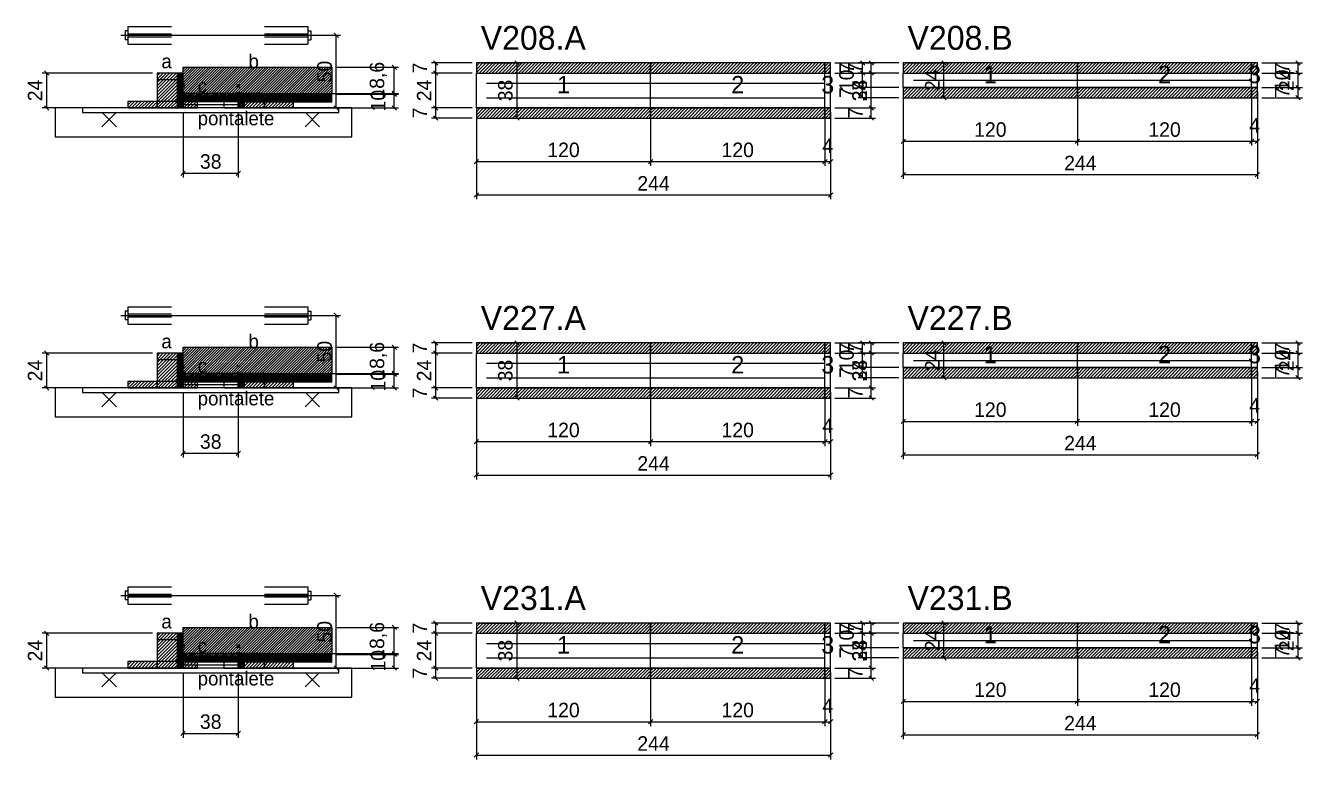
# Model space of a CAD drawing. Extents: x -10500 to 3070, y -6649 to 1250.
# Drawn here: x -69 to 811, y -4333 to -3827 of the extents above; entities that cross this region are included whole.
import ezdxf
from ezdxf.enums import TextEntityAlignment as Align

# ---------------------------------------------------------------- set-up
doc = ezdxf.new("R2010")
doc.units = 0
for name, color, linetype in [('5', 5, 'Continuous'), ('barrote', 126, 'Continuous'), ('CONCRETO', 251, 'Continuous'), ('COTA', 241, 'Continuous'), ('detalhes', 7, 'Continuous'), ('ESTRUTURACAO', 7, 'Continuous'), ('Hachura', 251, 'Continuous'), ('Madeira', 126, 'Continuous'), ('NOMENCLATURA', 7, 'Continuous'), ('Painéis', 200, 'Continuous'), ('presilha', 224, 'Continuous'), ('SARR_2.2x7', 40, 'Continuous'), ('SCO-___-LAJ', 224, 'Continuous'), ('TENSOR', 224, 'Continuous')]:
    doc.layers.add(name, color=color, linetype=linetype)
doc.dimstyles.new('PAINEL', dxfattribs={"dimtxt": 10, "dimasz": 3, "dimexe": 3, "dimexo": 3, "dimgap": 3, "dimtad": 1, "dimblk": 'OBLIQUE', "dimblk1": 'OBLIQUE', "dimcen": 2.5, "dimclrd": 4, "dimclre": 4, "dimclrt": 240, "dimazin": 3, "dimtfac": 1, "dimtmove": 0, "dimatfit": 3})

# ---------------------------------------------------------------- blocks, each defined once
blk = doc.blocks.new('PAR_ESQ')
for p, q in [((-1, -1), (1, 1)), ((-1, 1), (1, -1))]:
    blk.add_line(p, q)
blk = doc.blocks.new('PAR_FUNDO_ESQ')
for p, q in [((-1, -1), (1, 1)), ((-1, 1), (1, -1))]:
    blk.add_line(p, q)
blk = doc.blocks.new('PAR_FUNDO_DIR')
for p, q in [((-1, -1), (1, 1)), ((-1, 1), (1, -1))]:
    blk.add_line(p, q)
blk = doc.blocks.new('par_int_esq')
for p, q in [((-1, -1), (1, 1)), ((-1, 1), (1, -1))]:
    blk.add_line(p, q)
blk = doc.blocks.new('par_int_dir')
for p, q in [((-1, -1), (1, 1)), ((-1, 1), (1, -1))]:
    blk.add_line(p, q)
blk = doc.blocks.new('_OBLIQUE')
at = {"color": 0, "linetype": 'BYBLOCK'}
blk.add_line((-0.5, -0.5), (0.5, 0.5), dxfattribs=at)

msp = doc.modelspace()

# ---------------------------------------------------------------- hatches: boundary and pattern name
at = {"layer": 'COTA'}
h = msp.add_hatch(dxfattribs=at)
h.set_pattern_fill('ANSI31', scale=0.4)
h.paths.add_polyline_path([(40, -3876), (40, -3856), (142.43, -3856), (142.43, -3874.6), (78, -3874.6), (78, -3876)])
h = msp.add_hatch(dxfattribs=at)
h.set_pattern_fill('ANSI31', scale=0.5)
h.paths.add_polyline_path([(242, -3860), (362, -3860), (362, -3853), (242, -3853)])
h = msp.add_hatch(dxfattribs=at)
h.set_pattern_fill('ANSI31', scale=0.5)
h.paths.add_polyline_path([(362, -3860), (482, -3860), (482, -3853), (362, -3853)])
h = msp.add_hatch(dxfattribs=at)
h.set_pattern_fill('ANSI31', scale=0.5)
h.paths.add_polyline_path([(482, -3860), (486, -3860), (486, -3853), (482, -3853)])
h = msp.add_hatch(dxfattribs=at)
h.set_pattern_fill('ANSI31', scale=0.5)
h.paths.add_polyline_path([(536, -3860), (656, -3860), (656, -3853), (536, -3853)])
h = msp.add_hatch(dxfattribs=at)
h.set_pattern_fill('ANSI31', scale=0.5)
h.paths.add_polyline_path([(656, -3860), (776, -3860), (776, -3853), (656, -3853)])
h = msp.add_hatch(dxfattribs=at)
h.set_pattern_fill('ANSI31', scale=0.5)
h.paths.add_polyline_path([(776, -3860), (780, -3860), (780, -3853), (776, -3853)])
h = msp.add_hatch(dxfattribs=at)
h.set_pattern_fill('ANSI31', scale=0.5)
h.paths.add_polyline_path([(536, -3877), (656, -3877), (656, -3870), (536, -3870)])
h = msp.add_hatch(dxfattribs=at)
h.set_pattern_fill('ANSI31', scale=0.5)
h.paths.add_polyline_path([(656, -3877), (776, -3877), (776, -3870), (656, -3870)])
h = msp.add_hatch(dxfattribs=at)
h.set_pattern_fill('ANSI31', scale=0.5)
h.paths.add_polyline_path([(776, -3877), (780, -3877), (780, -3870), (776, -3870)])
h = msp.add_hatch(dxfattribs=at)
h.set_pattern_fill('ANSI31', scale=0.5)
h.paths.add_polyline_path([(242, -3891), (362, -3891), (362, -3884), (242, -3884)])
h = msp.add_hatch(dxfattribs=at)
h.set_pattern_fill('ANSI31', scale=0.5)
h.paths.add_polyline_path([(362, -3891), (482, -3891), (482, -3884), (362, -3884)])
h = msp.add_hatch(dxfattribs=at)
h.set_pattern_fill('ANSI31', scale=0.5)
h.paths.add_polyline_path([(482, -3891), (486, -3891), (486, -3884), (482, -3884)])
h = msp.add_hatch(dxfattribs=at)
h.set_pattern_fill('ANSI31', scale=0.4)
h.paths.add_polyline_path([(40, -4069), (40, -4049), (142.43, -4049), (142.43, -4067.6), (78, -4067.6), (78, -4069)])
h = msp.add_hatch(dxfattribs=at)
h.set_pattern_fill('ANSI31', scale=0.5)
h.paths.add_polyline_path([(242, -4053), (362, -4053), (362, -4046), (242, -4046)])
h = msp.add_hatch(dxfattribs=at)
h.set_pattern_fill('ANSI31', scale=0.5)
h.paths.add_polyline_path([(362, -4053), (482, -4053), (482, -4046), (362, -4046)])
h = msp.add_hatch(dxfattribs=at)
h.set_pattern_fill('ANSI31', scale=0.5)
h.paths.add_polyline_path([(482, -4053), (486, -4053), (486, -4046), (482, -4046)])
h = msp.add_hatch(dxfattribs=at)
h.set_pattern_fill('ANSI31', scale=0.5)
h.paths.add_polyline_path([(536, -4053), (656, -4053), (656, -4046), (536, -4046)])
h = msp.add_hatch(dxfattribs=at)
h.set_pattern_fill('ANSI31', scale=0.5)
h.paths.add_polyline_path([(656, -4053), (776, -4053), (776, -4046), (656, -4046)])
h = msp.add_hatch(dxfattribs=at)
h.set_pattern_fill('ANSI31', scale=0.5)
h.paths.add_polyline_path([(776, -4053), (780, -4053), (780, -4046), (776, -4046)])
h = msp.add_hatch(dxfattribs=at)
h.set_pattern_fill('ANSI31', scale=0.5)
h.paths.add_polyline_path([(536, -4070), (656, -4070), (656, -4063), (536, -4063)])
h = msp.add_hatch(dxfattribs=at)
h.set_pattern_fill('ANSI31', scale=0.5)
h.paths.add_polyline_path([(656, -4070), (776, -4070), (776, -4063), (656, -4063)])
h = msp.add_hatch(dxfattribs=at)
h.set_pattern_fill('ANSI31', scale=0.5)
h.paths.add_polyline_path([(776, -4070), (780, -4070), (780, -4063), (776, -4063)])
h = msp.add_hatch(dxfattribs=at)
h.set_pattern_fill('ANSI31', scale=0.5)
h.paths.add_polyline_path([(242, -4084), (362, -4084), (362, -4077), (242, -4077)])
h = msp.add_hatch(dxfattribs=at)
h.set_pattern_fill('ANSI31', scale=0.5)
h.paths.add_polyline_path([(362, -4084), (482, -4084), (482, -4077), (362, -4077)])
h = msp.add_hatch(dxfattribs=at)
h.set_pattern_fill('ANSI31', scale=0.5)
h.paths.add_polyline_path([(482, -4084), (486, -4084), (486, -4077), (482, -4077)])
h = msp.add_hatch(dxfattribs=at)
h.set_pattern_fill('ANSI31', scale=0.5)
h.paths.add_polyline_path([(242, -4246), (362, -4246), (362, -4239), (242, -4239)])
h = msp.add_hatch(dxfattribs=at)
h.set_pattern_fill('ANSI31', scale=0.5)
h.paths.add_polyline_path([(362, -4246), (482, -4246), (482, -4239), (362, -4239)])
h = msp.add_hatch(dxfattribs=at)
h.set_pattern_fill('ANSI31', scale=0.5)
h.paths.add_polyline_path([(482, -4246), (486, -4246), (486, -4239), (482, -4239)])
h = msp.add_hatch(dxfattribs=at)
h.set_pattern_fill('ANSI31', scale=0.5)
h.paths.add_polyline_path([(536, -4246), (656, -4246), (656, -4239), (536, -4239)])
h = msp.add_hatch(dxfattribs=at)
h.set_pattern_fill('ANSI31', scale=0.5)
h.paths.add_polyline_path([(656, -4246), (776, -4246), (776, -4239), (656, -4239)])
h = msp.add_hatch(dxfattribs=at)
h.set_pattern_fill('ANSI31', scale=0.5)
h.paths.add_polyline_path([(776, -4246), (780, -4246), (780, -4239), (776, -4239)])
h = msp.add_hatch(dxfattribs=at)
h.set_pattern_fill('ANSI31', scale=0.4)
h.paths.add_polyline_path([(40, -4262), (40, -4242), (142.43, -4242), (142.43, -4260.6), (78, -4260.6), (78, -4262)])
h = msp.add_hatch(dxfattribs=at)
h.set_pattern_fill('ANSI31', scale=0.5)
h.paths.add_polyline_path([(536, -4263), (656, -4263), (656, -4256), (536, -4256)])
h = msp.add_hatch(dxfattribs=at)
h.set_pattern_fill('ANSI31', scale=0.5)
h.paths.add_polyline_path([(656, -4263), (776, -4263), (776, -4256), (656, -4256)])
h = msp.add_hatch(dxfattribs=at)
h.set_pattern_fill('ANSI31', scale=0.5)
h.paths.add_polyline_path([(776, -4263), (780, -4263), (780, -4256), (776, -4256)])
h = msp.add_hatch(dxfattribs=at)
h.set_pattern_fill('ANSI31', scale=0.5)
h.paths.add_polyline_path([(242, -4277), (362, -4277), (362, -4270), (242, -4270)])
h = msp.add_hatch(dxfattribs=at)
h.set_pattern_fill('ANSI31', scale=0.5)
h.paths.add_polyline_path([(362, -4277), (482, -4277), (482, -4270), (362, -4270)])
h = msp.add_hatch(dxfattribs=at)
h.set_pattern_fill('ANSI31', scale=0.5)
h.paths.add_polyline_path([(482, -4277), (486, -4277), (486, -4270), (482, -4270)])
at = {"layer": 'Hachura'}
h = msp.add_hatch(dxfattribs=at)
h.set_pattern_fill('ANSI31', scale=0.5)
h.paths.add_polyline_path([(22, -3884), (36, -3884), (36, -3860), (22, -3860)])
h = msp.add_hatch(dxfattribs=at)
h.set_pattern_fill('ANSI31', scale=0.5)
h.paths.add_polyline_path([(22, -3864.4), (36, -3864.4), (36, -3860), (22, -3860)])
h = msp.add_hatch(dxfattribs=at)
h.set_pattern_fill('SOLID')
h.paths.add_polyline_path([(36, -3884), (40, -3884), (40, -3860), (36, -3860)])
h = msp.add_hatch(dxfattribs=at)
h.set_pattern_fill('SOLID')
h.paths.add_polyline_path([(40, -3879.6), (78, -3879.6), (78, -3876), (40, -3876)])
h = msp.add_hatch(dxfattribs=at)
h.set_pattern_fill('SOLID')
h.paths.add_polyline_path([(78, -3884), (82, -3884), (82, -3874), (78, -3874)])
h = msp.add_hatch(dxfattribs=at)
h.set_pattern_fill('SOLID')
h.paths.add_polyline_path([(78, -3874), (142.43, -3874), (142.43, -3880), (78, -3880)])
h = msp.add_hatch(dxfattribs=at)
h.set_pattern_fill('ANSI31', scale=0.5)
h.paths.add_polyline_path([(82, -3884), (96, -3884), (96, -3874), (82, -3874)])
h = msp.add_hatch(dxfattribs=at)
h.set_pattern_fill('ANSI31', scale=0.5)
h.paths.add_polyline_path([(82, -3878.4), (96, -3878.4), (96, -3874), (82, -3874)])
h = msp.add_hatch(dxfattribs=at)
h.set_pattern_fill('ANSI31', scale=0.5)
h.paths.add_polyline_path([(2, -3884), (22, -3884), (22, -3879.6), (2, -3879.6)])
h = msp.add_hatch(dxfattribs=at)
h.set_pattern_fill('ANSI31', scale=0.5)
h.paths.add_polyline_path([(40, -3884), (50, -3884), (50, -3879.6), (40, -3879.6)])
h = msp.add_hatch(dxfattribs=at)
h.set_pattern_fill('ANSI31', scale=0.5)
h.paths.add_polyline_path([(96, -3884), (116, -3884), (116, -3879.6), (96, -3879.6)])
h = msp.add_hatch(dxfattribs=at)
h.set_pattern_fill('ANSI31', scale=0.5)
h.paths.add_polyline_path([(22, -4077), (36, -4077), (36, -4053), (22, -4053)])
h = msp.add_hatch(dxfattribs=at)
h.set_pattern_fill('ANSI31', scale=0.5)
h.paths.add_polyline_path([(22, -4057.4), (36, -4057.4), (36, -4053), (22, -4053)])
h = msp.add_hatch(dxfattribs=at)
h.set_pattern_fill('SOLID')
h.paths.add_polyline_path([(36, -4077), (40, -4077), (40, -4053), (36, -4053)])
h = msp.add_hatch(dxfattribs=at)
h.set_pattern_fill('SOLID')
h.paths.add_polyline_path([(40, -4072.6), (78, -4072.6), (78, -4069), (40, -4069)])
h = msp.add_hatch(dxfattribs=at)
h.set_pattern_fill('SOLID')
h.paths.add_polyline_path([(78, -4077), (82, -4077), (82, -4067), (78, -4067)])
h = msp.add_hatch(dxfattribs=at)
h.set_pattern_fill('SOLID')
h.paths.add_polyline_path([(78, -4067), (142.43, -4067), (142.43, -4073), (78, -4073)])
h = msp.add_hatch(dxfattribs=at)
h.set_pattern_fill('ANSI31', scale=0.5)
h.paths.add_polyline_path([(82, -4077), (96, -4077), (96, -4067), (82, -4067)])
h = msp.add_hatch(dxfattribs=at)
h.set_pattern_fill('ANSI31', scale=0.5)
h.paths.add_polyline_path([(82, -4071.4), (96, -4071.4), (96, -4067), (82, -4067)])
h = msp.add_hatch(dxfattribs=at)
h.set_pattern_fill('ANSI31', scale=0.5)
h.paths.add_polyline_path([(2, -4077), (22, -4077), (22, -4072.6), (2, -4072.6)])
h = msp.add_hatch(dxfattribs=at)
h.set_pattern_fill('ANSI31', scale=0.5)
h.paths.add_polyline_path([(40, -4077), (50, -4077), (50, -4072.6), (40, -4072.6)])
h = msp.add_hatch(dxfattribs=at)
h.set_pattern_fill('ANSI31', scale=0.5)
h.paths.add_polyline_path([(96, -4077), (116, -4077), (116, -4072.6), (96, -4072.6)])
h = msp.add_hatch(dxfattribs=at)
h.set_pattern_fill('ANSI31', scale=0.5)
h.paths.add_polyline_path([(22, -4270), (36, -4270), (36, -4246), (22, -4246)])
h = msp.add_hatch(dxfattribs=at)
h.set_pattern_fill('ANSI31', scale=0.5)
h.paths.add_polyline_path([(22, -4250.4), (36, -4250.4), (36, -4246), (22, -4246)])
h = msp.add_hatch(dxfattribs=at)
h.set_pattern_fill('SOLID')
h.paths.add_polyline_path([(36, -4270), (40, -4270), (40, -4246), (36, -4246)])
h = msp.add_hatch(dxfattribs=at)
h.set_pattern_fill('ANSI31', scale=0.5)
h.paths.add_polyline_path([(2, -4270), (22, -4270), (22, -4265.6), (2, -4265.6)])
h = msp.add_hatch(dxfattribs=at)
h.set_pattern_fill('SOLID')
h.paths.add_polyline_path([(40, -4265.6), (78, -4265.6), (78, -4262), (40, -4262)])
h = msp.add_hatch(dxfattribs=at)
h.set_pattern_fill('ANSI31', scale=0.5)
h.paths.add_polyline_path([(40, -4270), (50, -4270), (50, -4265.6), (40, -4265.6)])
h = msp.add_hatch(dxfattribs=at)
h.set_pattern_fill('SOLID')
h.paths.add_polyline_path([(78, -4270), (82, -4270), (82, -4260), (78, -4260)])
h = msp.add_hatch(dxfattribs=at)
h.set_pattern_fill('SOLID')
h.paths.add_polyline_path([(78, -4260), (142.43, -4260), (142.43, -4266), (78, -4266)])
h = msp.add_hatch(dxfattribs=at)
h.set_pattern_fill('ANSI31', scale=0.5)
h.paths.add_polyline_path([(82, -4270), (96, -4270), (96, -4260), (82, -4260)])
h = msp.add_hatch(dxfattribs=at)
h.set_pattern_fill('ANSI31', scale=0.5)
h.paths.add_polyline_path([(82, -4264.4), (96, -4264.4), (96, -4260), (82, -4260)])
h = msp.add_hatch(dxfattribs=at)
h.set_pattern_fill('ANSI31', scale=0.5)
h.paths.add_polyline_path([(96, -4270), (116, -4270), (116, -4265.6), (96, -4265.6)])
at = {"layer": 'HACHURACONCRETO'}
h = msp.add_hatch(dxfattribs=at)
h.set_pattern_fill('ANSI31', scale=0.3)
h.paths.add_polyline_path([(40, -3879.6), (78, -3879.6), (78, -3874), (40, -3874)])
h = msp.add_hatch(dxfattribs=at)
h.set_pattern_fill('ANSI31', scale=0.3)
h.paths.add_polyline_path([(40, -4072.6), (78, -4072.6), (78, -4067), (40, -4067)])
h = msp.add_hatch(dxfattribs=at)
h.set_pattern_fill('ANSI31', scale=0.3)
h.paths.add_polyline_path([(40, -4265.6), (78, -4265.6), (78, -4260), (40, -4260)])

# ---------------------------------------------------------------- linework, layer by layer
for p, q in [((0, -3831), (0, -3837)), ((2, -3831), (0, -3831)), ((2, -3828), (32, -3828)), ((2, -3828), (2, -3840)), ((2, -3833), (32, -3833)), ((96, -3828), (126, -3828)), ((96, -3833), (126, -3833)), ((126, -3828), (126, -3840)), ((126, -3831), (128, -3831)), ((128, -3831), (128, -3837)), ((2, -3837), (0, -3837)), ((2, -3835), (32, -3835)), ((2, -3840), (32, -3840)), ((96, -3835), (126, -3835)), ((96, -3840), (126, -3840)), ((126, -3837), (128, -3837)), ((0, -4024), (0, -4030)), ((2, -4024), (0, -4024)), ((2, -4021), (32, -4021)), ((2, -4021), (2, -4033)), ((2, -4026), (32, -4026)), ((2, -4028), (32, -4028)), ((96, -4021), (126, -4021)), ((96, -4026), (126, -4026)), ((96, -4028), (126, -4028)), ((126, -4021), (126, -4033)), ((126, -4024), (128, -4024)), ((128, -4024), (128, -4030)), ((2, -4030), (0, -4030)), ((2, -4033), (32, -4033)), ((96, -4033), (126, -4033)), ((126, -4030), (128, -4030)), ((0, -4217), (0, -4223)), ((2, -4217), (0, -4217)), ((2, -4214), (32, -4214)), ((2, -4214), (2, -4226)), ((2, -4219), (32, -4219)), ((2, -4221), (32, -4221)), ((96, -4214), (126, -4214)), ((96, -4219), (126, -4219)), ((96, -4221), (126, -4221)), ((126, -4214), (126, -4226)), ((126, -4217), (128, -4217)), ((128, -4217), (128, -4223)), ((2, -4223), (0, -4223)), ((2, -4226), (32, -4226)), ((96, -4226), (126, -4226)), ((126, -4223), (128, -4223))]:
    msp.add_line(p, q)
at = {"layer": 'BARRA_ANCORAGEM'}
for p, q in [((40, -3876.3), (78, -3876.3)), ((40, -3878.3), (40, -3876.3)), ((40, -3878.3), (78, -3878.3)), ((78, -3878.3), (78, -3876.3)), ((40, -3879.7), (78, -3879.7)), ((40, -3881.7), (40, -3879.7)), ((40, -3881.7), (78, -3881.7)), ((78, -3881.7), (78, -3879.7)), ((40, -4069.3), (78, -4069.3)), ((40, -4071.3), (40, -4069.3)), ((40, -4071.3), (78, -4071.3)), ((78, -4071.3), (78, -4069.3)), ((40, -4072.7), (78, -4072.7)), ((40, -4074.7), (40, -4072.7)), ((40, -4074.7), (78, -4074.7)), ((78, -4074.7), (78, -4072.7)), ((40, -4262.3), (78, -4262.3)), ((40, -4264.3), (40, -4262.3)), ((40, -4264.3), (78, -4264.3)), ((40, -4265.7), (78, -4265.7)), ((40, -4267.7), (40, -4265.7)), ((78, -4264.3), (78, -4262.3)), ((78, -4267.7), (78, -4265.7)), ((40, -4267.7), (78, -4267.7))]:
    msp.add_line(p, q, dxfattribs=at)
at = {"layer": 'barrote'}
for points in [[(-48.215, -3904), (156.215, -3904), (156.215, -3884), (-48.215, -3884)], [(-48.215, -4097), (156.215, -4097), (156.215, -4077), (-48.215, -4077)], [(-48.215, -4290), (156.215, -4290), (156.215, -4270), (-48.215, -4270)]]:
    msp.add_lwpolyline(points, close=True, dxfattribs=at)
at = {"layer": 'CONCRETO'}
for points in [[(40, -3876), (40, -3856), (142.43, -3856), (142.43, -3874.6), (78, -3874.6), (78, -3876)], [(40, -4069), (40, -4049), (142.43, -4049), (142.43, -4067.6), (78, -4067.6), (78, -4069)], [(40, -4262), (40, -4242), (142.43, -4242), (142.43, -4260.6), (78, -4260.6), (78, -4262)]]:
    msp.add_lwpolyline(points, close=True, dxfattribs=at)
at = {"layer": 'HACHURACONCRETO'}
for points in [[(40, -3879.6), (78, -3879.6), (78, -3874), (40, -3874)], [(40, -4072.6), (78, -4072.6), (78, -4067), (40, -4067)], [(40, -4265.6), (78, -4265.6), (78, -4260), (40, -4260)]]:
    msp.add_lwpolyline(points, close=True, dxfattribs=at)
at = {"layer": 'Madeira'}
for points in [[(22, -3884), (36, -3884), (36, -3860), (22, -3860)], [(22, -3864.4), (36, -3864.4), (36, -3860), (22, -3860)], [(82, -3884), (96, -3884), (96, -3874), (82, -3874)], [(82, -3878.4), (96, -3878.4), (96, -3874), (82, -3874)], [(2, -3884), (22, -3884), (22, -3879.6), (2, -3879.6)], [(22, -3884), (36, -3884), (36, -3879.6), (22, -3879.6)], [(40, -3884), (50, -3884), (50, -3879.6), (40, -3879.6)], [(68, -3884), (78, -3884), (78, -3879.6), (68, -3879.6)], [(96, -3884), (116, -3884), (116, -3879.6), (96, -3879.6)], [(22, -4077), (36, -4077), (36, -4053), (22, -4053)], [(22, -4057.4), (36, -4057.4), (36, -4053), (22, -4053)], [(82, -4077), (96, -4077), (96, -4067), (82, -4067)], [(82, -4071.4), (96, -4071.4), (96, -4067), (82, -4067)], [(2, -4077), (22, -4077), (22, -4072.6), (2, -4072.6)], [(22, -4077), (36, -4077), (36, -4072.6), (22, -4072.6)], [(40, -4077), (50, -4077), (50, -4072.6), (40, -4072.6)], [(68, -4077), (78, -4077), (78, -4072.6), (68, -4072.6)], [(96, -4077), (116, -4077), (116, -4072.6), (96, -4072.6)], [(22, -4270), (36, -4270), (36, -4246), (22, -4246)], [(22, -4250.4), (36, -4250.4), (36, -4246), (22, -4246)], [(2, -4270), (22, -4270), (22, -4265.6), (2, -4265.6)], [(22, -4270), (36, -4270), (36, -4265.6), (22, -4265.6)], [(40, -4270), (50, -4270), (50, -4265.6), (40, -4265.6)], [(68, -4270), (78, -4270), (78, -4265.6), (68, -4265.6)], [(82, -4270), (96, -4270), (96, -4260), (82, -4260)], [(82, -4264.4), (96, -4264.4), (96, -4260), (82, -4260)], [(96, -4270), (116, -4270), (116, -4265.6), (96, -4265.6)]]:
    msp.add_lwpolyline(points, close=True, dxfattribs=at)
at = {"layer": 'Painéis'}
for p, q in [((242, -3860), (362, -3860)), ((242, -3884), (242, -3860)), ((362, -3884), (362, -3860)), ((362, -3884), (362, -3860)), ((362, -3860), (482, -3860)), ((362, -3884), (362, -3860)), ((482, -3884), (482, -3860)), ((482, -3884), (482, -3860)), ((482, -3860), (486, -3860)), ((482, -3884), (482, -3860)), ((486, -3884), (486, -3860)), ((536, -3860), (656, -3860)), ((536, -3870), (536, -3860)), ((656, -3870), (656, -3860)), ((656, -3870), (656, -3860)), ((656, -3860), (776, -3860)), ((656, -3870), (656, -3860)), ((776, -3870), (776, -3860)), ((776, -3870), (776, -3860)), ((776, -3860), (780, -3860)), ((776, -3870), (776, -3860)), ((780, -3870), (780, -3860)), ((536, -3870), (656, -3870)), ((656, -3870), (776, -3870)), ((776, -3870), (780, -3870)), ((242, -3884), (362, -3884)), ((362, -3884), (482, -3884)), ((482, -3884), (486, -3884)), ((242, -4053), (362, -4053)), ((242, -4077), (242, -4053)), ((362, -4077), (362, -4053)), ((362, -4077), (362, -4053)), ((362, -4053), (482, -4053)), ((362, -4077), (362, -4053)), ((482, -4077), (482, -4053)), ((482, -4077), (482, -4053)), ((482, -4053), (486, -4053)), ((482, -4077), (482, -4053)), ((486, -4077), (486, -4053)), ((536, -4053), (656, -4053)), ((536, -4063), (536, -4053)), ((656, -4063), (656, -4053)), ((656, -4063), (656, -4053)), ((656, -4053), (776, -4053)), ((656, -4063), (656, -4053)), ((776, -4063), (776, -4053)), ((776, -4063), (776, -4053)), ((776, -4053), (780, -4053)), ((776, -4063), (776, -4053)), ((780, -4063), (780, -4053)), ((536, -4063), (656, -4063)), ((656, -4063), (776, -4063)), ((776, -4063), (780, -4063)), ((242, -4077), (362, -4077)), ((362, -4077), (482, -4077)), ((482, -4077), (486, -4077)), ((242, -4246), (362, -4246)), ((242, -4270), (242, -4246)), ((362, -4270), (362, -4246)), ((362, -4270), (362, -4246)), ((362, -4246), (482, -4246)), ((362, -4270), (362, -4246)), ((482, -4270), (482, -4246)), ((482, -4270), (482, -4246)), ((482, -4246), (486, -4246)), ((482, -4270), (482, -4246)), ((486, -4270), (486, -4246)), ((536, -4246), (656, -4246)), ((536, -4256), (536, -4246)), ((656, -4256), (656, -4246)), ((656, -4256), (656, -4246)), ((656, -4246), (776, -4246)), ((656, -4256), (656, -4246)), ((776, -4256), (776, -4246)), ((776, -4256), (776, -4246)), ((776, -4246), (780, -4246)), ((776, -4256), (776, -4246)), ((780, -4256), (780, -4246)), ((536, -4256), (656, -4256)), ((656, -4256), (776, -4256)), ((776, -4256), (780, -4256)), ((242, -4270), (362, -4270)), ((362, -4270), (482, -4270)), ((482, -4270), (486, -4270))]:
    msp.add_line(p, q, dxfattribs=at)
for points in [[(36, -3884), (40, -3884), (40, -3860), (36, -3860)], [(40, -3879.6), (78, -3879.6), (78, -3876), (40, -3876)], [(78, -3884), (82, -3884), (82, -3874), (78, -3874)], [(78, -3874), (142.43, -3874), (142.43, -3874.6), (78, -3874.6)], [(36, -4077), (40, -4077), (40, -4053), (36, -4053)], [(40, -4072.6), (78, -4072.6), (78, -4069), (40, -4069)], [(78, -4077), (82, -4077), (82, -4067), (78, -4067)], [(78, -4067), (142.43, -4067), (142.43, -4067.6), (78, -4067.6)], [(36, -4270), (40, -4270), (40, -4246), (36, -4246)], [(40, -4265.6), (78, -4265.6), (78, -4262), (40, -4262)], [(78, -4270), (82, -4270), (82, -4260), (78, -4260)], [(78, -4260), (142.43, -4260), (142.43, -4260.6), (78, -4260.6)]]:
    msp.add_lwpolyline(points, close=True, dxfattribs=at)
at = {"layer": 'presilha'}
for p, q in [((-16, -3897), (-6, -3887)), ((-16, -3887), (-6, -3897)), ((124, -3897), (134, -3887)), ((124, -3887), (134, -3897)), ((-16, -4090), (-6, -4080)), ((-16, -4080), (-6, -4090)), ((124, -4090), (134, -4080)), ((124, -4080), (134, -4090)), ((-16, -4283), (-6, -4273)), ((-16, -4273), (-6, -4283)), ((124, -4283), (134, -4273)), ((124, -4273), (134, -4283))]:
    msp.add_line(p, q, dxfattribs=at)
at = {"layer": 'SARR_2.2x7'}
for points in [[(249, -3867), (362, -3867)], [(249, -3867), (362, -3867)], [(362, -3867), (482, -3867)], [(362, -3867), (482, -3867)], [(543, -3865), (656, -3865)], [(543, -3865), (656, -3865)], [(656, -3865), (776, -3865)], [(656, -3865), (776, -3865)], [(249, -3877), (362, -3877)], [(249, -3877), (362, -3877)], [(362, -3877), (482, -3877)], [(362, -3877), (482, -3877)], [(249, -4060), (362, -4060)], [(249, -4060), (362, -4060)], [(362, -4060), (482, -4060)], [(362, -4060), (482, -4060)], [(543, -4058), (656, -4058)], [(543, -4058), (656, -4058)], [(656, -4058), (776, -4058)], [(656, -4058), (776, -4058)], [(249, -4070), (362, -4070)], [(249, -4070), (362, -4070)], [(362, -4070), (482, -4070)], [(362, -4070), (482, -4070)], [(249, -4253), (362, -4253)], [(249, -4253), (362, -4253)], [(362, -4253), (482, -4253)], [(362, -4253), (482, -4253)], [(543, -4251), (656, -4251)], [(543, -4251), (656, -4251)], [(656, -4251), (776, -4251)], [(656, -4251), (776, -4251)], [(249, -4263), (362, -4263)], [(249, -4263), (362, -4263)], [(362, -4263), (482, -4263)], [(362, -4263), (482, -4263)]]:
    msp.add_lwpolyline(points, dxfattribs=at)
at = {"layer": 'SARRAFO_2_2X7'}
for p, q in [((36, -3869.2), (36, -3864.8)), ((36, -3864.8), (40, -3864.8)), ((36, -3869.2), (40, -3869.2)), ((40, -3869.2), (40, -3864.8)), ((36, -3879.2), (36, -3874.8)), ((36, -3874.8), (40, -3874.8)), ((40, -3879.2), (40, -3874.8)), ((78, -3881.2), (78, -3876.8)), ((78, -3876.8), (82, -3876.8)), ((82, -3881.2), (82, -3876.8)), ((36, -3879.2), (40, -3879.2)), ((78, -3881.2), (82, -3881.2)), ((36, -4062.2), (36, -4057.8)), ((36, -4057.8), (40, -4057.8)), ((36, -4062.2), (40, -4062.2)), ((40, -4062.2), (40, -4057.8)), ((36, -4072.2), (36, -4067.8)), ((36, -4067.8), (40, -4067.8)), ((36, -4072.2), (40, -4072.2)), ((40, -4072.2), (40, -4067.8)), ((78, -4074.2), (78, -4069.8)), ((78, -4069.8), (82, -4069.8)), ((82, -4074.2), (82, -4069.8)), ((78, -4074.2), (82, -4074.2)), ((36, -4255.2), (36, -4250.8)), ((36, -4250.8), (40, -4250.8)), ((36, -4255.2), (40, -4255.2)), ((40, -4255.2), (40, -4250.8)), ((36, -4265.2), (36, -4260.8)), ((36, -4260.8), (40, -4260.8)), ((36, -4265.2), (40, -4265.2)), ((40, -4265.2), (40, -4260.8)), ((78, -4267.2), (78, -4262.8)), ((78, -4262.8), (82, -4262.8)), ((82, -4267.2), (82, -4262.8)), ((78, -4267.2), (82, -4267.2))]:
    msp.add_line(p, q, dxfattribs=at)
at = {"layer": 'SCO-___-LAJ'}
for points in [[(242, -3860), (362, -3860), (362, -3853), (242, -3853)], [(362, -3860), (482, -3860), (482, -3853), (362, -3853)], [(482, -3860), (486, -3860), (486, -3853), (482, -3853)], [(536, -3860), (656, -3860), (656, -3853), (536, -3853)], [(656, -3860), (776, -3860), (776, -3853), (656, -3853)], [(776, -3860), (780, -3860), (780, -3853), (776, -3853)], [(536, -3877), (656, -3877), (656, -3870), (536, -3870)], [(656, -3877), (776, -3877), (776, -3870), (656, -3870)], [(776, -3877), (780, -3877), (780, -3870), (776, -3870)], [(-29.215, -3887.2), (147.215, -3887.2), (147.215, -3884), (-29.215, -3884)], [(242, -3891), (362, -3891), (362, -3884), (242, -3884)], [(362, -3891), (482, -3891), (482, -3884), (362, -3884)], [(482, -3891), (486, -3891), (486, -3884), (482, -3884)], [(242, -4053), (362, -4053), (362, -4046), (242, -4046)], [(362, -4053), (482, -4053), (482, -4046), (362, -4046)], [(482, -4053), (486, -4053), (486, -4046), (482, -4046)], [(536, -4053), (656, -4053), (656, -4046), (536, -4046)], [(656, -4053), (776, -4053), (776, -4046), (656, -4046)], [(776, -4053), (780, -4053), (780, -4046), (776, -4046)], [(536, -4070), (656, -4070), (656, -4063), (536, -4063)], [(656, -4070), (776, -4070), (776, -4063), (656, -4063)], [(776, -4070), (780, -4070), (780, -4063), (776, -4063)], [(-29.215, -4080.2), (147.215, -4080.2), (147.215, -4077), (-29.215, -4077)], [(242, -4084), (362, -4084), (362, -4077), (242, -4077)], [(362, -4084), (482, -4084), (482, -4077), (362, -4077)], [(482, -4084), (486, -4084), (486, -4077), (482, -4077)], [(242, -4246), (362, -4246), (362, -4239), (242, -4239)], [(362, -4246), (482, -4246), (482, -4239), (362, -4239)], [(482, -4246), (486, -4246), (486, -4239), (482, -4239)], [(536, -4246), (656, -4246), (656, -4239), (536, -4239)], [(656, -4246), (776, -4246), (776, -4239), (656, -4239)], [(776, -4246), (780, -4246), (780, -4239), (776, -4239)], [(536, -4263), (656, -4263), (656, -4256), (536, -4256)], [(656, -4263), (776, -4263), (776, -4256), (656, -4256)], [(776, -4263), (780, -4263), (780, -4256), (776, -4256)], [(-29.215, -4273.2), (147.215, -4273.2), (147.215, -4270), (-29.215, -4270)], [(242, -4277), (362, -4277), (362, -4270), (242, -4270)], [(362, -4277), (482, -4277), (482, -4270), (362, -4270)], [(482, -4277), (486, -4277), (486, -4270), (482, -4270)]]:
    msp.add_lwpolyline(points, close=True, dxfattribs=at)
at = {"layer": 'TENSOR'}
for p, q in [((-3, -3834), (140.43, -3834)), ((-3, -4027), (140.43, -4027)), ((-3, -4220), (140.43, -4220))]:
    msp.add_line(p, q, dxfattribs=at)

# ---------------------------------------------------------------- block references
at = {"layer": 'Painéis'}
for name, p in [('par_int_esq', (40, -3869)), ('par_int_dir', (78, -3869)), ('PAR_ESQ', (36, -3879)), ('PAR_FUNDO_ESQ', (40, -3874)), ('PAR_FUNDO_DIR', (78, -3874)), ('par_int_esq', (40, -4062)), ('par_int_dir', (78, -4062)), ('PAR_ESQ', (36, -4072)), ('PAR_FUNDO_ESQ', (40, -4067)), ('PAR_FUNDO_DIR', (78, -4067)), ('par_int_esq', (40, -4255)), ('par_int_dir', (78, -4255)), ('PAR_ESQ', (36, -4265)), ('PAR_FUNDO_ESQ', (40, -4260)), ('PAR_FUNDO_DIR', (78, -4260))]:
    msp.add_blockref(name, p, dxfattribs=at)

# ---------------------------------------------------------------- texts
at = {"layer": '5'}
for s, p in [('1', (596, -3861)), ('2', (716, -3861)), ('3', (778, -3861)), ('1', (302, -3868)), ('2', (422, -3868)), ('3', (484, -3868)), ('1', (596, -4054)), ('2', (716, -4054)), ('3', (778, -4054)), ('1', (302, -4061)), ('2', (422, -4061)), ('3', (484, -4061)), ('1', (302, -4254)), ('2', (422, -4254)), ('3', (484, -4254)), ('1', (596, -4247)), ('2', (716, -4247)), ('3', (778, -4247))]:
    msp.add_text(s, height=12, dxfattribs=at).set_placement(p, align=Align.MIDDLE_CENTER)
at = {"layer": 'detalhes'}
for s, p in [('a', (25, -3856.7)), ('b', (85, -3856.7)), ('c', (50, -3873.5)), ('a', (25, -4049.7)), ('b', (85, -4049.7)), ('c', (50, -4066.5)), ('a', (25, -4242.7)), ('b', (85, -4242.7)), ('c', (50, -4259.5))]:
    msp.add_text(s, height=9.6, dxfattribs=at).set_placement(p)
at = {"layer": 'ESTRUTURACAO'}
for p in [(50, -3896), (50, -4089), (50, -4282)]:
    msp.add_text('pontalete', height=9.6, dxfattribs=at).set_placement(p)
at = {"layer": 'NOMENCLATURA'}
for s, p in [('V208.A', (245, -3844)), ('V208.B', (539, -3844)), ('V227.A', (245, -4037)), ('V227.B', (539, -4037)), ('V231.A', (245, -4230)), ('V231.B', (539, -4230))]:
    msp.add_text(s, height=16.5, dxfattribs=at).set_placement(p)

# ---------------------------------------------------------------- dimensions: what is measured, and where the dimension line sits
at = {"layer": 'COTA'}
for base, p1, p2 in [((145.43, -3884), (96, -3884), (96, -3834)), ((185.43, -3874.6), (142.43, -3874.6), (142.43, -3856)), ((214, -3860), (242, -3860), (242, -3853)), ((270, -3891), (242, -3891), (242, -3853)), ((514, -3891), (486, -3891), (486, -3853)), ((514, -3860), (486, -3860), (486, -3853)), ((508, -3860), (536, -3860), (536, -3853)), ((564, -3877), (536, -3877), (536, -3853)), ((808, -3877), (780, -3877), (780, -3853)), ((808, -3860), (780, -3860), (780, -3853)), ((-54, -3884), (2, -3884), (22, -3860)), ((214, -3884), (242, -3884), (242, -3860)), ((514, -3884), (486, -3884), (486, -3860)), ((508, -3870), (536, -3870), (536, -3860)), ((808, -3870), (780, -3870), (780, -3860)), ((508, -3877), (536, -3877), (536, -3870)), ((808, -3877), (780, -3877), (780, -3870)), ((185.43, -3884), (96, -3884), (96, -3874)), ((214, -3891), (242, -3891), (242, -3884)), ((514, -3891), (486, -3891), (486, -3884)), ((145.43, -4077), (96, -4077), (96, -4027)), ((185.43, -4067.6), (142.43, -4067.6), (142.43, -4049)), ((214, -4053), (242, -4053), (242, -4046)), ((270, -4084), (242, -4084), (242, -4046)), ((514, -4084), (486, -4084), (486, -4046)), ((514, -4053), (486, -4053), (486, -4046)), ((508, -4053), (536, -4053), (536, -4046)), ((564, -4070), (536, -4070), (536, -4046)), ((808, -4070), (780, -4070), (780, -4046)), ((808, -4053), (780, -4053), (780, -4046)), ((-54, -4077), (2, -4077), (22, -4053)), ((214, -4077), (242, -4077), (242, -4053)), ((514, -4077), (486, -4077), (486, -4053)), ((508, -4063), (536, -4063), (536, -4053)), ((808, -4063), (780, -4063), (780, -4053)), ((508, -4070), (536, -4070), (536, -4063)), ((808, -4070), (780, -4070), (780, -4063)), ((185.43, -4077), (96, -4077), (96, -4067)), ((214, -4084), (242, -4084), (242, -4077)), ((514, -4084), (486, -4084), (486, -4077)), ((145.43, -4270), (96, -4270), (96, -4220)), ((185.43, -4260.6), (142.43, -4260.6), (142.43, -4242)), ((214, -4246), (242, -4246), (242, -4239)), ((270, -4277), (242, -4277), (242, -4239)), ((514, -4277), (486, -4277), (486, -4239)), ((514, -4246), (486, -4246), (486, -4239)), ((508, -4246), (536, -4246), (536, -4239)), ((564, -4263), (536, -4263), (536, -4239)), ((808, -4263), (780, -4263), (780, -4239)), ((808, -4246), (780, -4246), (780, -4239)), ((-54, -4270), (2, -4270), (22, -4246)), ((214, -4270), (242, -4270), (242, -4246)), ((514, -4270), (486, -4270), (486, -4246)), ((508, -4256), (536, -4256), (536, -4246)), ((808, -4256), (780, -4256), (780, -4246)), ((508, -4263), (536, -4263), (536, -4256)), ((808, -4263), (780, -4263), (780, -4256)), ((185.43, -4270), (96, -4270), (96, -4260)), ((214, -4277), (242, -4277), (242, -4270)), ((514, -4277), (486, -4277), (486, -4270))]:
    msp.add_linear_dim(base=base, p1=p1, p2=p2, angle=90, dimstyle='PAINEL', dxfattribs=at).render()
for base, p1, p2 in [((536, -3907), (536, -3870), (656, -3870)), ((536, -3930), (536, -3870), (780, -3870)), ((656, -3907), (656, -3870), (776, -3870)), ((776, -3907), (776, -3870), (780, -3870)), ((40, -3929), (40, -3884), (78, -3884)), ((242, -3921), (242, -3884), (362, -3884)), ((242, -3944), (242, -3884), (486, -3884)), ((362, -3921), (362, -3884), (482, -3884)), ((482, -3921), (482, -3884), (486, -3884)), ((536, -4100), (536, -4063), (656, -4063)), ((536, -4123), (536, -4063), (780, -4063)), ((656, -4100), (656, -4063), (776, -4063)), ((776, -4100), (776, -4063), (780, -4063)), ((40, -4122), (40, -4077), (78, -4077)), ((242, -4114), (242, -4077), (362, -4077)), ((242, -4137), (242, -4077), (486, -4077)), ((362, -4114), (362, -4077), (482, -4077)), ((482, -4114), (482, -4077), (486, -4077)), ((536, -4293), (536, -4256), (656, -4256)), ((536, -4316), (536, -4256), (780, -4256)), ((656, -4293), (656, -4256), (776, -4256)), ((776, -4293), (776, -4256), (780, -4256)), ((40, -4315), (40, -4270), (78, -4270)), ((242, -4307), (242, -4270), (362, -4270)), ((242, -4330), (242, -4270), (486, -4270)), ((362, -4307), (362, -4270), (482, -4270)), ((482, -4307), (482, -4270), (486, -4270))]:
    msp.add_linear_dim(base=base, p1=p1, p2=p2, dimstyle='PAINEL', dxfattribs=at).render()

doc.saveas('drawing.dxf')
